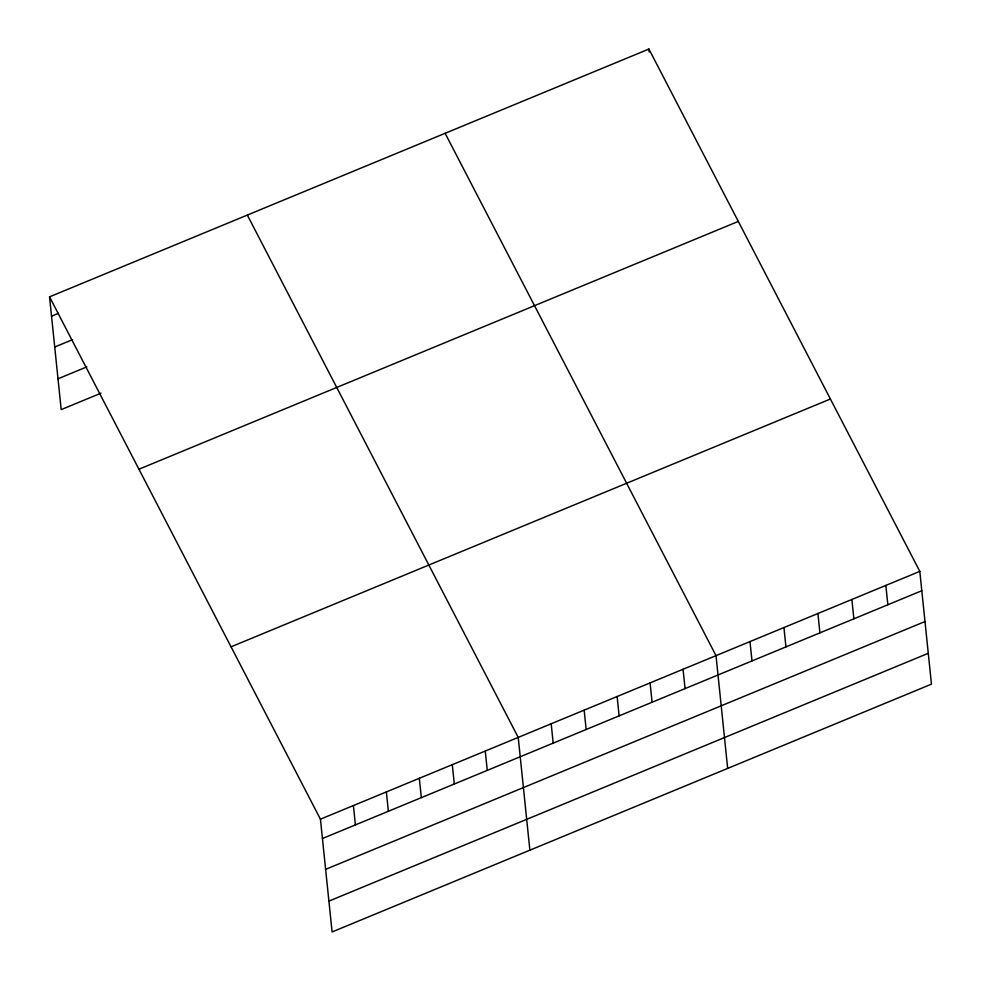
<?xml version="1.0" encoding="UTF-8"?>
<svg xmlns="http://www.w3.org/2000/svg" width="981" height="981" viewBox="0 0 981 981"><rect width="100%" height="100%" fill="white"/><g stroke="black" fill="none" stroke-linecap="round" stroke-linejoin="round"><path stroke-width="1.47" d="M49.541 296.851L648.907 49.05L919.81 571.383L931.46 684.149L332.093 931.95L320.431 819.184L49.541 296.851L61.19 409.617L101.031 393.148M51.539 316.201L58.406 313.356M54.728 347.029L72.582 339.647M58.014 378.789L86.855 366.869M138.934 469.225L738.301 221.424M231.038 646.822L830.404 399.009M320.431 819.184L919.81 571.383M322.43 838.534L921.809 590.721M325.618 869.362L924.985 621.549M328.905 901.122L928.271 653.309M445.129 133.306L716.02 655.639L727.669 768.393M247.335 215.084L518.226 737.418L529.875 850.171M885.843 585.424L887.842 604.762M851.876 599.465L853.875 618.803M817.909 613.505L819.908 632.855M783.942 627.546L785.94 646.896M749.987 641.599L751.986 660.936M648.907 49.05L649.226 52.03M683.058 669.263L685.057 688.613M650.084 682.899L652.083 702.237M617.123 696.522L619.121 715.86M584.161 710.158L586.16 729.496M551.187 723.782L553.186 743.12M485.264 751.041L487.263 770.379M452.302 764.665L454.301 784.015M419.328 778.301L421.327 797.639M386.367 791.925L388.366 811.275M353.405 805.56L355.404 824.898"/></g></svg>
